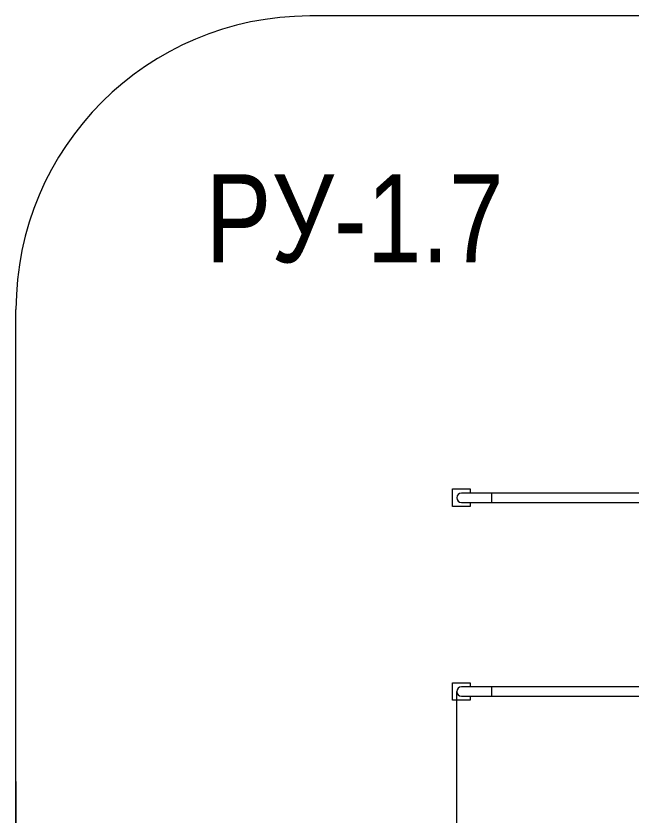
# Model space of a CAD drawing. Header units: millimetres. Extents: x -3588 to 4030, y -3142 to 1979.
# Drawn here: x -3588 to -1495, y -742 to 1979 of the extents above; entities that cross this region are included whole.
import ezdxf

# ---------------------------------------------------------------- set-up
doc = ezdxf.new("R2010")
doc.units = ezdxf.units.MM
for name, color, linetype in [('DIKOM_АРТИКУЛ', 7, 'Continuous'), ('DIKOM_ЗОНА', 80, 'Continuous'), ('DIKOM_ОБЪЕКТ', 7, 'Continuous'), ('DIKOM_РАЗМЕР_ЗОНА', 7, 'Continuous'), ('DIKOM_РАЗМЕР_ОБЪЕКТА', 7, 'Continuous')]:
    doc.layers.add(name, color=color, linetype=linetype)
doc.styles.add('style1', font='arial.ttf', dxfattribs={"width": 0.8})
doc.dimstyles.new('1-50', dxfattribs={"dimtxt": 300, "dimasz": 200, "dimexe": 100, "dimexo": 0, "dimgap": 100, "dimtad": 1, "dimtxsty": 'style1', "dimcen": 200, "dimclrd": 7, "dimclre": 7, "dimclrt": 7, "dimadec": 1, "dimazin": 2, "dimtfac": 1, "dimtmove": 0, "dimatfit": 2, "dimfxl": 0, "dimlwd": 25, "dimlwe": 18, "dimarcsym": 0})

# ---------------------------------------------------------------- blocks, each defined once
blk = doc.blocks.new('*D11')
at = {"layer": 'Defpoints', "color": 0, "transparency": 16777216}
for p in [(-2088.4, -321.5), (1419.5, -352), (1419.5, -1464.6)]:
    blk.add_point(p, dxfattribs=at)
at = {"layer": 'DIKOM_РАЗМЕР_ОБЪЕКТА', "color": 7, "lineweight": 18, "transparency": 16777216}
for p, q in [((-2088.4, -321.5), (-2088.4, -1564.6)), ((1419.5, -352), (1419.5, -1564.6))]:
    blk.add_line(p, q, dxfattribs=at)
at = {"layer": 'DIKOM_РАЗМЕР_ОБЪЕКТА', "color": 7, "lineweight": 25, "transparency": 16777216}
blk.add_line((-1888.4, -1464.6), (1219.5, -1464.6), dxfattribs=at)
at = {"layer": 'DIKOM_РАЗМЕР_ОБЪЕКТА', "color": 7, "transparency": 16777216}
for points in [[(-1888.4, -1431.2), (-1888.4, -1497.9), (-2088.4, -1464.6)], [(1219.5, -1431.2), (1219.5, -1497.9), (1419.5, -1464.6)]]:
    blk.add_solid(points, dxfattribs=at)
at = {"layer": 'DIKOM_РАЗМЕР_ОБЪЕКТА', "color": 7, "transparency": 16777216, "insert": (-280.4, -1211.3), "char_height": 300, "attachment_point": 5, "style": 'style1'}
blk.add_mtext('3500', dxfattribs=at)
blk = doc.blocks.new('*D12')
at = {"layer": 'Defpoints', "color": 0, "transparency": 16777216}
for p in [(-3588.4, -627.8), (2919.5, -627.8), (2919.5, -3041.8)]:
    blk.add_point(p, dxfattribs=at)
at = {"layer": 'DIKOM_РАЗМЕР_ЗОНА', "color": 7, "lineweight": 18, "transparency": 16777216}
for p, q in [((-3588.4, -627.8), (-3588.4, -3141.8)), ((2919.5, -627.8), (2919.5, -3141.8))]:
    blk.add_line(p, q, dxfattribs=at)
at = {"layer": 'DIKOM_РАЗМЕР_ЗОНА', "color": 7, "lineweight": 25, "transparency": 16777216}
blk.add_line((-3388.4, -3041.8), (2719.5, -3041.8), dxfattribs=at)
at = {"layer": 'DIKOM_РАЗМЕР_ЗОНА', "color": 7, "transparency": 16777216}
for points in [[(-3388.4, -3008.4), (-3388.4, -3075.1), (-3588.4, -3041.8)], [(2719.5, -3008.4), (2719.5, -3075.1), (2919.5, -3041.8)]]:
    blk.add_solid(points, dxfattribs=at)
at = {"layer": 'DIKOM_РАЗМЕР_ЗОНА', "color": 7, "transparency": 16777216, "insert": (761.9, -2788.6), "char_height": 300, "attachment_point": 5, "style": 'style1'}
blk.add_mtext('6500', dxfattribs=at)

msp = doc.modelspace()

# ---------------------------------------------------------------- linework, layer by layer
at = {"layer": 'DIKOM_ЗОНА', "color": 3, "lineweight": 15}
for p, q in [((1919.509, 1979.468), (-2588.382, 1979.468)), ((-3588.382, -962.532), (-3588.382, 979.468))]:
    msp.add_line(p, q, dxfattribs=at)
msp.add_arc((-2588.382, 979.468), 1000, 90, 180, dxfattribs=at)
at = {"layer": 'DIKOM_ОБЪЕКТ', "color": 7, "linetype": 'Continuous', "lineweight": 15}
for p, q in [((-2102.382, 308.468), (-2102.382, 368.468)), ((-2102.382, 368.468), (-2042.382, 368.468)), ((-1970.382, 354.468), (-2072.382, 354.468)), ((-2042.382, 368.468), (-2042.382, 354.468)), ((-1147.491, 354.468), (-1970.382, 354.468)), ((-1970.382, 354.468), (-1970.382, 322.468)), ((-2042.382, 308.468), (-2102.382, 308.468)), ((-2072.382, 322.468), (-1970.382, 322.468)), ((-2042.382, 322.468), (-2042.382, 308.468)), ((-1970.382, 322.468), (-1110.991, 322.468)), ((-2102.382, -351.532), (-2102.382, -291.532)), ((-2102.382, -291.532), (-2042.382, -291.532)), ((-2042.382, -291.532), (-2042.382, -305.532)), ((-1970.382, -305.532), (-2072.382, -305.532)), ((-1110.991, -305.532), (-1970.382, -305.532)), ((-1970.382, -305.532), (-1970.382, -337.532)), ((-2042.382, -351.532), (-2102.382, -351.532)), ((-2072.382, -337.532), (-1970.382, -337.532)), ((-2042.382, -337.532), (-2042.382, -351.532)), ((-1970.382, -337.532), (-1147.491, -337.532))]:
    msp.add_line(p, q, dxfattribs=at)
for centre in [(-2072.382, 338.468), (-2072.382, -321.532)]:
    msp.add_arc(centre, 16, 90, 270, dxfattribs=at)

# ---------------------------------------------------------------- texts
at = {"layer": 'DIKOM_АРТИКУЛ', "insert": (-2942.631, 1440.487), "char_height": 300, "width": 1667.53662, "attachment_point": 1, "style": 'style1'}
msp.add_mtext('РУ-1.7', dxfattribs=at)

# ---------------------------------------------------------------- dimensions: what is measured, and where the dimension line sits
at = {"layer": 'DIKOM_РАЗМЕР_ЗОНА'}
dim = msp.add_linear_dim(base=(2919.509, -3041.782), p1=(-3588.382, -627.782), p2=(2919.509, -627.782), text='6500', dimstyle='1-50', dxfattribs=at)
dim.commit()
dim.dimension.update_dxf_attribs({"geometry": '*D12', "text_midpoint": (761.944, -3041.782), "dimtype": 160})
at = {"layer": 'DIKOM_РАЗМЕР_ОБЪЕКТА'}
dim = msp.add_linear_dim(base=(1419.509, -1464.554), p1=(-2088.382, -321.532), p2=(1419.509, -352.032), text='3500', dimstyle='1-50', dxfattribs=at)
dim.commit()
dim.dimension.update_dxf_attribs({"geometry": '*D11', "text_midpoint": (-280.402, -1464.554), "dimtype": 160})

doc.saveas('drawing.dxf')
